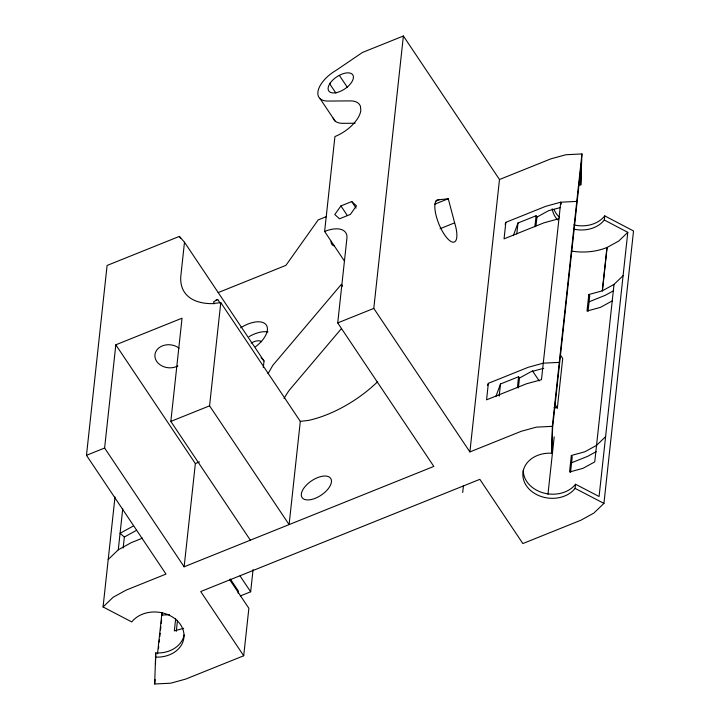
<?xml version="1.0" encoding="UTF-8"?>
<svg xmlns="http://www.w3.org/2000/svg" width="720" height="720" viewBox="0 0 720 720"><rect width="100%" height="100%" fill="white"/><g stroke="black" fill="none" stroke-linecap="round" stroke-linejoin="round"><path stroke-width="1.08" d="M229.545 579.438L248.868 608.292L243.711 655.758L185.679 679.095L170.667 683.199L154.647 684L155.736 652.95A28.224 22.509 6.2 0 0 184.14 634.914M155.484 663.939L155.736 652.95M243.711 655.758L200.709 591.543L479.844 479.331L522.855 543.555L580.887 520.227L593.865 513.081L603.936 503.397L575.091 488.385A28.224 22.509 6.2 0 1 526.329 485.649A28.224 22.509 6.2 0 1 551.592 453.222L552.339 426.348L581.931 153.936L565.911 154.737L550.899 158.841L499.491 179.514L469.89 451.926L521.307 431.262L536.319 427.149L552.339 426.348M578.673 184.815A28.224 22.509 6.2 0 1 580.77 184.869L581.355 162.999L552.663 427.167L551.592 453.222M581.931 153.936L580.77 184.869M155.286 657.081A28.224 22.509 6.2 0 0 180.522 624.636A28.224 22.509 6.2 0 0 131.76 621.936L103.059 606.951L113.121 597.267L126.108 590.121L166.005 574.083L86.472 455.319L107.1 265.455L179.379 236.394L184.491 242.235L264.024 360.999L263.304 367.605M499.491 179.514L403.389 36L362.466 52.452L336.501 70.101A26.154 13.113 -33.8 0 0 318.321 89.937A26.154 13.113 -33.8 0 0 327.843 101.061L350.298 100.899A27.558 13.815 -33.8 0 1 360.459 106.398L360.819 110.349A27.558 13.815 -33.8 0 1 334.926 136.557L324.621 231.453A27.558 13.815 -33.8 0 1 346.914 238.302L337.725 322.911L433.827 466.425L184.14 566.793L104.607 448.029L115.821 344.808L182.043 318.186L170.829 421.407L250.362 540.171M103.059 606.951L115.002 496.98M108.216 559.485L118.278 549.801L122.733 508.842M123.156 548.028L124.353 537.021L136.503 530.334M184.491 242.235L180.909 275.256A82.593 41.4 -33.8 0 0 212.346 303.642L220.779 302.616L300.312 421.38L289.098 524.601L209.565 405.837L220.779 302.616M157.509 653.877L161.964 612.846M154.647 684L155.133 679.59M158.49 648.702L158.724 646.497M159.201 642.087L159.444 639.882M159.804 636.57L160.164 633.258M160.524 629.955L160.884 626.643M161.244 623.331L161.604 620.028M162.09 615.555L162.333 613.314M175.662 618.768L174.348 630.873L183.645 628.326M176.301 631.332L177.498 620.325M184.14 566.793L195.354 463.572L115.821 344.808M238.14 593.271L238.383 591.066L230.301 578.997M240.3 595.953L250.659 591.786L253.08 569.565M469.89 451.926L373.788 308.412L403.389 36M462.708 492.498L463.428 485.838M559.287 362.376L543.267 363.168L528.255 367.281L488.358 383.319L486.567 399.834L526.464 383.796L541.476 379.683L560.754 202.203L576.774 201.402M561.348 204.147L560.754 202.203L545.742 206.307L505.845 222.345L504.054 238.86L543.951 222.822L558.963 218.709M499.176 396.09L500.499 383.985L518.58 376.74L519.462 378.054L518.391 387.963M516.789 234.018L517.986 223.011L536.067 215.766L536.949 217.089L535.995 225.891M517.383 387.738L518.58 376.74M534.87 226.773L536.067 215.766M547.956 494.325L554.202 436.887M554.121 407.475L557.334 407.997L562.716 358.47L560.223 354.735M605.601 436.653L596.538 445.374L584.928 451.755L571.329 455.499L569.529 472.014L582.975 468.333L594.747 461.88L614.025 284.4L623.088 275.679M614.025 284.4L602.262 290.853L588.816 294.534L587.016 311.04L600.462 307.359L612.234 300.906M570.564 472.266L572.238 456.858L571.329 455.499M588.051 311.301L589.725 295.884L588.816 294.534M575.091 488.385L575.541 484.254L599.094 496.503L627.795 232.344L604.305 220.014A28.224 22.509 6.2 0 1 573.381 229.014M604.305 220.014L604.755 215.883L633.528 230.976L603.936 503.397M602.262 290.853L606.969 247.509L618.732 241.056L627.795 232.344M602.415 290.79L607.122 247.446M505.107 224.37L505.845 222.345M513.342 235.629L517.986 223.011M487.611 385.335L488.358 383.319M495.855 396.603L500.499 383.985M268.011 373.716L272.799 365.373L341.397 284.337L342.621 286.173M340.911 205.929L334.8 214.533L339.516 218.79L350.343 214.443L356.454 205.83L351.747 201.573L340.911 205.929L347.13 215.208M341.352 328.698L289.368 390.114A82.593 41.4 -33.8 0 0 284.031 398.538M536.949 217.089L548.577 210.69L560.169 207.621M133.056 526.149L120.078 533.286L124.353 537.021M118.278 549.801L131.265 542.655L142.515 538.137M613.665 290.682L605.322 295.272L588.744 301.941M519.462 378.054L531.09 371.664L543.717 368.316M596.178 451.656L587.835 456.246L571.248 462.915M220.14 303.12L217.728 299.52L213.633 301.725L214.101 303.921M326.502 216.576L318.186 219.915L285.921 265.365L218.205 292.581M436.059 201.006L439.173 199.755L448.272 198.756L454.635 222.849A22.716 7.623 68.1 0 1 452.547 242.118A22.716 7.623 68.1 0 1 437.085 219.015A22.716 7.623 68.1 0 1 439.173 199.755M434.79 204.174L448.272 198.756M215.667 300.348L217.728 299.52M440.118 228.69L454.635 222.849M337.725 322.911L373.788 308.412M86.472 455.319L104.607 448.029M170.829 421.407L209.565 405.837M195.354 463.572L199.494 461.907M300.312 421.38L308.745 420.354A82.593 41.4 -33.8 0 0 377.577 381.771M161.721 615.087L169.488 614.7M355.104 123.237L342.756 123.327A26.154 13.113 -33.8 0 1 333.144 118.08M261.099 357.669L264.024 360.999M339.345 75.366L347.427 87.426M532.368 370.71L539.235 380.961M554.841 404.271L557.334 407.997M329.742 83.898L335.961 93.177M320.103 98.676L335.016 120.951M351.747 201.573L356.094 208.071M324.621 231.453L344.592 261.279M179.379 236.394L180.621 238.257M240.066 575.964L250.659 591.786M251.163 343.026A11.016 5.517 -33.8 0 1 261.657 341.757M249.03 336.645A24.093 12.078 -33.8 0 1 268.029 331.965M240.615 327.825A24.093 12.078 -33.8 0 1 266.076 324.738A24.093 12.078 -33.8 0 1 255.501 346.788M177.858 365.913A14.454 11.529 6.2 0 1 158.274 363.285A14.454 11.529 6.2 0 1 159.318 347.553A14.454 11.529 6.2 0 1 179.037 348.129M575.541 484.254A28.224 22.509 6.2 0 1 543.6 492.975A28.224 22.509 6.2 0 1 523.296 470.052M606.969 247.518A55.737 44.46 6.2 0 1 571.275 251.037M604.755 215.883A28.224 22.509 6.2 0 1 573.831 224.883M559.521 217.35A28.224 22.509 6.2 0 1 554.004 209.511M557.523 219.879A28.224 22.509 6.2 0 1 552.222 208.791M334.143 245.916A14.454 7.245 -33.8 0 1 331.11 241.272M330.291 82.953L328.806 85.545A14.454 7.245 -33.8 0 0 337.644 92.304A14.454 7.245 -33.8 0 0 353.268 78.579A14.454 7.245 -33.8 0 0 341.703 74.214L338.4 75.825A14.454 7.245 -33.8 0 0 330.291 82.953M311.418 499.509A17.208 8.622 -33.8 0 0 331.209 479.466A17.208 8.622 -33.8 0 0 306.549 484.956A17.208 8.622 -33.8 0 0 311.418 499.509"/></g></svg>
